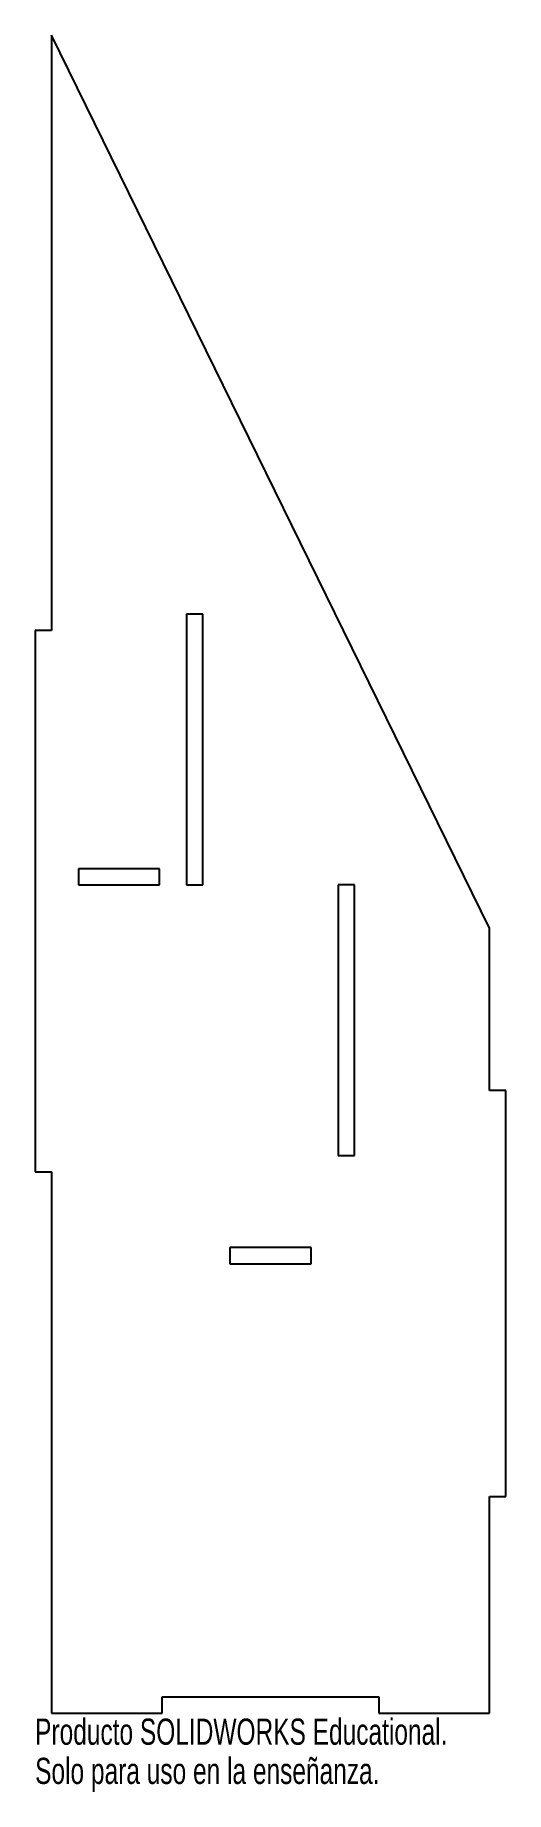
# Model space of a CAD drawing. Header units: millimetres. Extents: x -3 to 84, y -15 to 310.
import ezdxf

# ---------------------------------------------------------------- set-up
doc = ezdxf.new("R2010")
doc.units = ezdxf.units.MM
doc.styles.add('SLDTEXTSTYLE0', font='TXT', dxfattribs={"width": 0.7})

msp = doc.modelspace()

# ---------------------------------------------------------------- linework, layer by layer
at = {"color": 7, "linetype": 'Continuous', "lineweight": 25}
for p, q in [((81, 145), (0, 310)), ((0, 310), (0, 200)), ((25, 203), (25, 153)), ((28, 203), (25, 203)), ((28, 153), (28, 203)), ((0, 200), (-3, 200)), ((-3, 200), (-3, 100)), ((5, 156), (5, 153)), ((20, 156), (5, 156)), ((20, 153), (20, 156)), ((5, 153), (20, 153)), ((25, 153), (28, 153)), ((53, 153), (53, 103)), ((56, 153), (53, 153)), ((56, 103), (56, 153)), ((81, 115), (81, 145)), ((84, 115), (81, 115)), ((84, 40), (84, 115)), ((53, 103), (56, 103)), ((-3, 100), (0, 100)), ((0, 100), (0, 0)), ((33, 86), (33, 83)), ((48, 86), (33, 86)), ((48, 83), (48, 86)), ((33, 83), (48, 83)), ((81, 0), (81, 40)), ((81, 40), (84, 40)), ((0, 0), (20.5, 0)), ((20.5, 0), (20.5, 3)), ((20.5, 3), (60.5, 3)), ((60.5, 3), (60.5, 0)), ((60.5, 0), (81, 0))]:
    msp.add_line(p, q, dxfattribs=at)

# ---------------------------------------------------------------- texts
at = {"color": 7, "linetype": 'Continuous', "char_height": 4.8336, "attachment_point": 1, "style": 'SLDTEXTSTYLE0'}
for s, insert in [('Producto SOLIDWORKS Educational.', (-3, -1.02)), ('Solo para uso en la enseñanza.', (-3, -8.27))]:
    msp.add_mtext(s, dxfattribs=dict(at, insert=insert))

doc.saveas('drawing.dxf')
